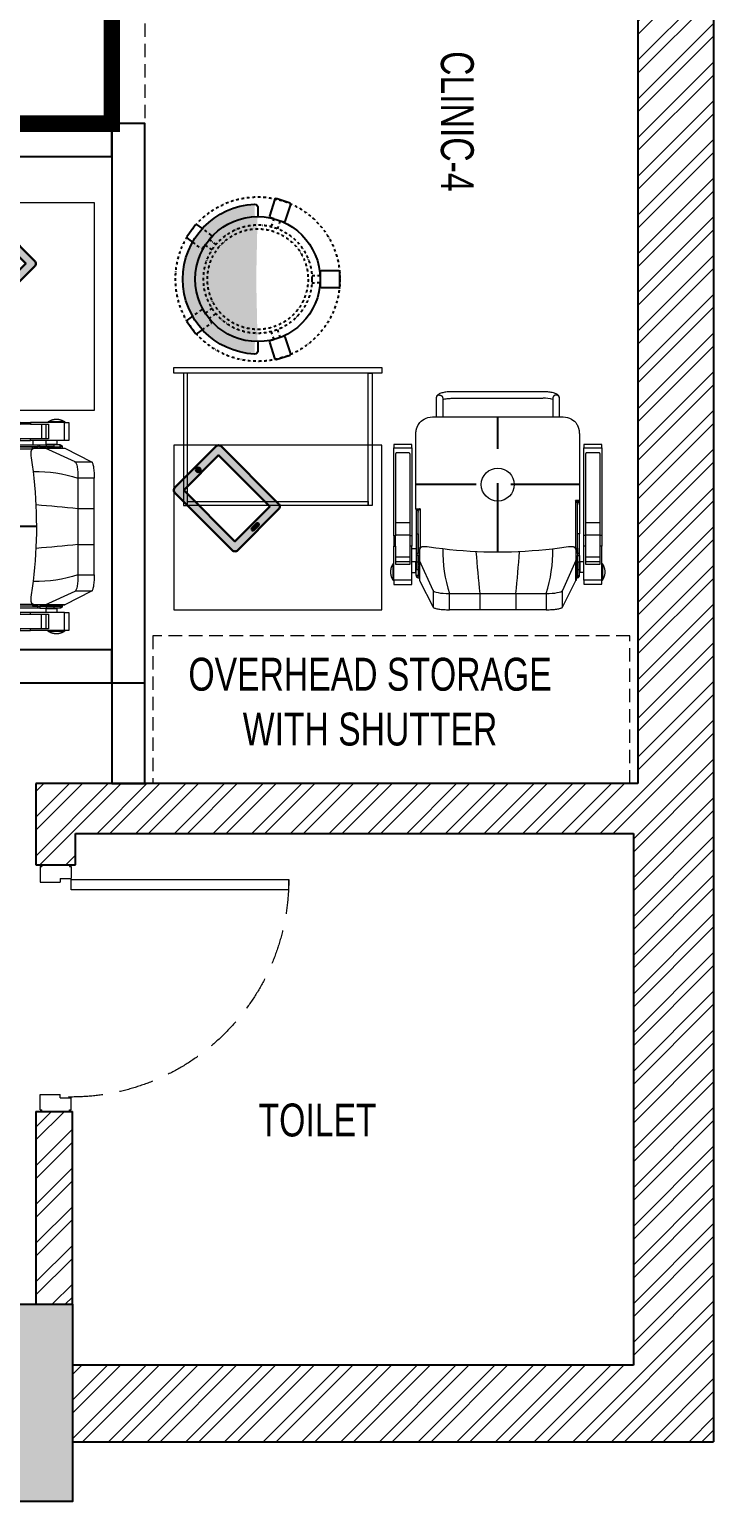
# Model space of a CAD drawing. Header units: feet. Extents: x 9216052 to 9238619, y -7067889 to -7056358.
# Drawn here: x 9236538 to 9238619, y -7063477 to -7059001 of the extents above; entities that cross this region are included whole.
import ezdxf

# ---------------------------------------------------------------- set-up
doc = ezdxf.new("R2010")
doc.units = ezdxf.units.FT
doc.header["$LTSCALE"] = 33
doc.header["$MEASUREMENT"] = 0
for name, pattern in [('a_p6_plan_L18$0$HIDDEN', [0.375, 0.25, -0.125]), ('ACAD_ISO03W100', [30, 12, -18]), ('DASHDOT2', [0.5, 0.25, -0.125, 0, -0.125]), ('HIDDEN', [9.525, 6.35, -3.175]), ('HIDDEN2', [4.7625, 3.175, -1.5875])]:
    doc.linetypes.add(name, pattern=pattern)
doc.layers.add('A-WALL', color=1, linetype='Continuous')
doc.layers.add('column', color=10, linetype='Continuous')
for name, color, linetype, lineweight in [('Door', 2, 'Continuous', 13), ('HATCH', 9, 'Continuous', 9), ('LENS-CURTAIN', 5, 'a_p6_plan_L18$0$HIDDEN', 9), ('LENS-DOOR', 34, 'Continuous', 20), ('LENS-FURNITURE', 13, 'Continuous', 9), ('LENS-PARTITION', 21, 'Continuous', 25), ('LENS_DIMENSION', 193, 'Continuous', 0), ('LENS_TEXT', 31, 'Continuous', 5), ('LK-FURNITURE', 13, 'Continuous', 9), ('LK-TILES FINISH', 251, 'Continuous', 5), ('LN-ELEVATION-1', 81, 'Continuous', 25), ('LN-HATCH', 251, 'Continuous', 0)]:
    doc.layers.add(name, color=color, linetype=linetype, lineweight=lineweight)
doc.styles.add('LK TXT', font='GILC____.TTF', dxfattribs={"height": 100})
doc.styles.get("Standard").update_dxf_attribs({"font": 'GILC____.TTF'})
pattern_1 = [(45, (-3143387.624, 5410740.36), (-58.8666395, 58.8666395), []), (45, (-3143348.38, 5410740.36), (-58.8666395, 58.8666395), [])]

# ---------------------------------------------------------------- blocks, each defined once
blk = doc.blocks.new('*U30')
at = {"layer": 'LENS-DOOR'}
for p, q in [((548121.7, 1779235.3), (548121.7, 1778573.8)), ((548121.7, 1779235.3), (548153, 1779235.3)), ((548153, 1778573.8), (548153, 1779235.3)), ((547447.3, 1778568.6), (547452.5, 1778568.6)), ((547447.3, 1778484.1), (547447.3, 1778568.6)), ((547452.5, 1778573.8), (547488.9, 1778573.8)), ((547452.5, 1778568.6), (547452.5, 1778573.8)), ((547488.9, 1778539.9), (547488.9, 1778573.8)), ((548121.7, 1778573.8), (548153, 1778573.8)), ((548192.1, 1778573.8), (548155.6, 1778573.8)), ((548155.6, 1778539.9), (548155.6, 1778573.8)), ((548192.1, 1778568.6), (548192.1, 1778573.8)), ((548197.3, 1778568.6), (548192.1, 1778568.6)), ((548197.3, 1778484.1), (548197.3, 1778568.6)), ((547488.9, 1778539.9), (547499.3, 1778539.9)), ((547499.3, 1778478.9), (547499.3, 1778539.9)), ((548145.2, 1778478.9), (548145.2, 1778539.9)), ((548155.6, 1778539.9), (548145.2, 1778539.9)), ((547447.3, 1778484.1), (547452.5, 1778484.1)), ((547452.5, 1778478.9), (547452.5, 1778484.1)), ((547452.5, 1778478.9), (547499.3, 1778478.9)), ((548192.1, 1778478.9), (548145.2, 1778478.9)), ((548192.1, 1778478.9), (548192.1, 1778484.1)), ((548197.3, 1778484.1), (548192.1, 1778484.1))]:
    blk.add_line(p, q, dxfattribs=at)
at = {"layer": 'LENS-DOOR', "color": 7, "linetype": 'HIDDEN2'}
blk.add_ellipse((548153, 1778573.8), major_axis=(-661.5, 0), ratio=1, start_param=-1.570791, end_param=0.051209, dxfattribs=at)
blk = doc.blocks.new('A$Cca4fbe6c')
at = {"layer": 'column'}
h = blk.add_hatch(color=8, dxfattribs=at)
h.dxf.hatch_style = 1
h.paths.add_polyline_path([(-340, 6937), (-340, 6707), (-340, 6582), (-230, 6582), (0, 6582), (0, 6932.5)])
h.paths.add_polyline_path([(-2410, 6937), (-2410, 6699), (-2410, 6359), (-1918, 6359), (-1918, 6707), (-1918, 6937)])
h.paths.add_polyline_path([(-5824, 6699), (-5824, 6937), (-6317, 6937), (-6317, 6698), (-6317, 6371), (-5824, 6371)])
h.paths.add_polyline_path([(-9677, 6698), (-9677, 6937), (-10174, 6937), (-10174, 6693), (-10174, 6366), (-9677, 6366)])
h.paths.add_polyline_path([(-13455, 6693), (-13455, 6937), (-13952, 6937), (-13952, 6688), (-13952, 6356), (-13455, 6356)])
h.paths.add_polyline_path([(-1950, -182), (-1950, 0), (-1950, 233), (-1950, 418), (-2550, 418), (-2550, -182)])
h.paths.add_polyline_path([(-17338, 221), (-17542, 221), (-17542, -92), (-17522, -92), (-17342, -92), (-17108, -92), (-17108, 221)])
at = {"layer": 'LN-HATCH'}
h = blk.add_hatch(dxfattribs=at)
h.set_pattern_fill('ANSI32', color=256, scale=222)
h.set_pattern_definition(pattern_1)
h.paths.add_polyline_path([(-340, 6707), (-340, 6937), (-1918, 6937), (-1918, 6707)])
h.paths.add_polyline_path([(-5824, 6937), (-5824, 6699), (-2410, 6699), (-2410, 6937)])
h.paths.add_polyline_path([(-6317, 6698), (-6317, 6937), (-9677, 6937), (-9677, 6698)])
h.paths.add_polyline_path([(-10174, 6693), (-10174, 6937), (-13455, 6937), (-13455, 6693)])
h.paths.add_polyline_path([(-19298, 6937), (-19298, 4816), (-19068, 4816), (-19068, 6688), (-17558, 6688), (-17558, 4816), (-17558, 4597), (-17258, 4597), (-17258, 6688), (-13952, 6688), (-13952, 6937)])
h.paths.add_polyline_path([(-1950, 0), (0, 0), (0, 6582), (-230, 6582), (-230, 2001), (-2061, 2001), (-2061, 1754), (-1941, 1754), (-1941, 1849), (-244, 1849), (-244, 233), (-1950, 233)])
h = blk.add_hatch(dxfattribs=at)
h.set_pattern_fill('ANSI32', color=256, scale=222)
h.set_pattern_definition(pattern_1)
h.paths.add_polyline_path([(-1950, 418), (-1950, 1004), (-2061, 1004), (-2061, 418)])
at = {"layer": 'A-WALL'}
for p, q in [((-230, 6582), (-230, 2001)), ((0, 6582), (0, 0)), ((-230, 2001), (-2061, 2001)), ((-2061, 2001), (-2061, 1754)), ((-1941, 1754), (-1941, 1849)), ((-1941, 1849), (-244, 1849)), ((-244, 1849), (-244, 233)), ((-2061, 1754), (-1941, 1754)), ((-2061, 1004), (-1950, 1004)), ((-2061, 1004), (-2061, 418)), ((-1950, 418), (-1950, 1004)), ((-244, 233), (-1950, 233)), ((-1950, 0), (0, 0))]:
    blk.add_line(p, q, dxfattribs=at)
at = {"layer": 'column'}
blk.add_lwpolyline([(-2550, 418), (-1950, 418), (-1950, 233), (-1950, 0), (-1950, -182), (-2550, -182)], close=True, dxfattribs=at)
at = {"layer": 'Door', "xscale": -1, "rotation": 270}
blk.add_blockref('*U30', (-1780527.4, -546443.3), dxfattribs=at)
blk = doc.blocks.new('TRIAL SET CABINET 633x500')
at = {"layer": 'LENS-FURNITURE'}
h = blk.add_hatch(color=9, dxfattribs=at)
h.dxf.hatch_style = 1
edge = h.paths.add_edge_path()
edge.add_line((-8.5, -982), (115.9, -857.5))
edge.add_arc((107.4, -849), 12, 315, 405)
edge.add_line((115.9, -840.5), (-58, -666.6))
edge.add_arc((-66.5, -675.1), 12, 45, 135)
edge.add_line((-75, -666.6), (-199.5, -791))
edge.add_arc((-191, -799.5), 12, 135, 225)
edge.add_line((-199.5, -808), (-25.5, -982))
edge.add_arc((-17, -973.5), 12, 225, 315)
h.paths.add_polyline_path([(-17, -955.1), (89, -849), (-66.5, -693.5), (-172.6, -799.5)], flags=16)
edge = h.paths.add_edge_path(flags=16)
edge.add_line((-138.3, -741.9), (-124.2, -727.8))
edge.add_arc((-121.3, -730.6), 4, 45, 135, ccw=False)
edge.add_arc((-121.3, -730.6), 4, -45, 45, ccw=False)
edge.add_line((-118.5, -733.4), (-132.6, -747.6))
edge.add_arc((-135.5, -744.7), 4, 225, 315, ccw=False)
edge.add_arc((-135.5, -744.7), 4, 135, 225, ccw=False)
edge = h.paths.add_edge_path(flags=16)
edge.add_arc((44.8, -910.9), 7, 0, 360)
at = {"layer": 'LENS-FURNITURE', "lineweight": 0}
h = blk.add_hatch(dxfattribs=at)
h.set_pattern_fill('ANSI31', color=252, scale=10, angle=405)
h.set_pattern_definition([(90, (-3772352.8758, -3684050.3276), (-1.25, 2e-16), [])])
edge = h.paths.add_edge_path()
edge.add_line((-138.3, -741.9), (-124.2, -727.8))
edge.add_arc((-121.3, -730.6), 4, 45, 135, ccw=False)
edge.add_arc((-121.3, -730.6), 4, -45, 45, ccw=False)
edge.add_line((-118.5, -733.4), (-132.6, -747.6))
edge.add_arc((-135.5, -744.7), 4, 225, 315, ccw=False)
edge.add_arc((-135.5, -744.7), 4, 135, 225, ccw=False)
edge = h.paths.add_edge_path()
edge.add_arc((44.8, -910.9), 7, 0, 360)
at = {"layer": 'LENS-FURNITURE'}
blk.add_lwpolyline([(119.4, -352.5), (119.4, -985.5), (-380.6, -985.5), (-380.6, -352.5)], close=True, dxfattribs=at)
at = {"layer": 'LENS-FURNITURE', "color": 146}
for points in [[(338.5, -352.5), (338.5, -985.5), (356.5, -985.5), (356.5, -352.5)], [(-63.5, -382.5), (-63.5, -394.5), (338.5, -394.5), (338.5, -382.5)], [(-63.5, -394.5), (-63.5, -943.5), (-51.5, -943.5), (-51.5, -394.5)], [(-63.5, -955.5), (-63.5, -943.5), (338.5, -943.5), (338.5, -955.5)]]:
    blk.add_lwpolyline(points, close=True, dxfattribs=at)
at = {"layer": 'LENS-FURNITURE', "color": 18, "lineweight": 30}
for points in [[(-8.5, -982), (115.9, -857.5, 0.414214), (115.9, -840.5), (-58, -666.6, 0.414214), (-75, -666.6), (-199.5, -791, 0.414214), (-199.5, -808), (-25.5, -982, 0.414214)], [(-138.3, -741.9), (-124.2, -727.8, -0.414214), (-118.5, -727.8), (-118.5, -727.8, -0.414214), (-118.5, -733.4), (-132.6, -747.6, -0.414214), (-138.3, -747.6), (-138.3, -747.6, -0.414214)]]:
    blk.add_lwpolyline(points, format="xyb", close=True, dxfattribs=at)
blk.add_lwpolyline([(-17, -955.1), (89, -849), (-66.5, -693.5), (-172.6, -799.5)], close=True, dxfattribs=at)
blk.add_circle((44.8, -910.9), 7, dxfattribs=at)
blk = doc.blocks.new('CHAIR UNIT')
blk.add_circle((0, 0), 50.1)
at = {"layer": 'Defpoints', "linetype": 'HIDDEN'}
for p, q in [((0, 205.7), (0, -205.7)), ((-249, 0), (249, 0))]:
    blk.add_line(p, q, dxfattribs=at)
at = {"layer": 'LENS-FURNITURE'}
for points in [[(-197, 372.7), (-237.8, 291.7), (-237.8, 231.2, 0.110434), (-238, 230.4), (-238, 199.5), (-238, 199.4)], [(238, 199.4), (238, 199.5), (238, 230.4, 0.107055), (237.8, 231.2), (237.8, 291.7), (197, 372.7)], [(236, 193.5, -0.026868), (242.5, 193.2), (242.5, 193.5), (242.5, 193.7), (242.4, 194.2), (242.4, 194.5), (242.3, 194.8), (242.3, 195), (242.2, 195.2), (242.2, 195.5), (242.1, 195.7), (242, 196), (242, 196.2), (241.9, 196.5), (241.7, 196.9), (241.5, 197.4), (241.3, 197.9), (241.2, 198.1), (240.9, 198.5), (240.8, 198.8), (240.6, 199), (240.3, 199.4), (240.2, 199.6), (240, 199.8), (239.9, 200), (239.7, 200.2), (239.5, 200.4), (239.4, 200.6), (239.2, 200.7), (239, 200.9), (238.8, 201.1), (238.4, 201.4), (238, 201.7)], [(249, 73.3, 0.004277), (236, 73.4), (236, 193.3)], [(-249, 48.3, -0.00446), (-236, 48.4), (-236, 48.4), (-236.4, 48.5), (-238.1, 49), (-240.7, 49.9), (-242.8, 50.7), (-244.4, 51.5), (-245.5, 52.3), (-245.3, 52.5), (-245.1, 52.6), (-244.8, 52.9), (-244.5, 53.3), (-244.4, 53.5), (-244.2, 53.7), (-244.1, 53.8), (-244, 54), (-243.9, 54.2), (-243.6, 54.6), (-243.5, 54.8), (-243.4, 55), (-243.3, 55.2), (-243.2, 55.4), (-243.1, 55.7), (-243.1, 55.9), (-243, 56.1), (-242.9, 56.3), (-242.8, 56.7), (-242.7, 57), (-242.7, 57.2), (-242.6, 57.4), (-242.6, 57.6), (-242.6, 57.9), (-242.5, 58.1), (-242.5, 58.5), (-242.5, 58.8), (-242.5, 59)]]:
    blk.add_lwpolyline(points, format="xyb", dxfattribs=at)
for points in [[(-147.2, 331.1), (-147.2, 380.6), (-151.5, 380.5), (-155.9, 380.4), (-160.1, 380.3), (-164.3, 380.1), (-168.3, 379.8), (-172.2, 379.4), (-175.9, 379), (-179.3, 378.5), (-182.5, 378), (-185.5, 377.5), (-188.1, 376.9), (-190.5, 376.2), (-192.5, 375.6), (-194.2, 374.9), (-195.5, 374.1), (-196.4, 373.4), (-197, 372.7), (-197, 322.4)], [(-147.2, 380.6), (147.2, 380.6)], [(-54.8, 331.1), (-54.8, 380.6)], [(54.8, 331.1), (54.8, 380.6)], [(197, 322.4), (197, 372.7), (196.5, 373.4), (195.5, 374.1), (194.2, 374.9), (192.5, 375.6), (190.5, 376.2), (188.2, 376.9), (185.5, 377.5), (182.6, 378), (179.4, 378.5), (175.9, 379), (172.2, 379.4), (168.4, 379.8), (164.3, 380.1), (160.2, 380.3), (155.9, 380.4), (151.6, 380.5), (147.2, 380.6), (147.2, 331.1)], [(-237.8, 231.2), (-197, 322.4)], [(147.2, 331.1), (-147.2, 331.1)], [(197, 322.4), (237.8, 231.2)], [(197, 321.2), (197, 321.7), (197, 321.9)], [(-316.5, 290.7), (-318.5, 290.7), (-318.8, 290.3), (-319.1, 289.9), (-319.3, 289.4), (-319.9, 288.6), (-320.1, 288.1), (-320.4, 287.7), (-320.9, 286.8), (-321.2, 286.4), (-321.4, 285.9), (-321.6, 285.5), (-321.8, 285), (-322.3, 284.1), (-322.5, 283.6), (-322.7, 283.2), (-322.9, 282.7), (-323.1, 282.2), (-323.3, 281.8), (-323.5, 281.3), (-323.8, 280.4), (-324, 279.9), (-324.1, 279.4), (-324.5, 278.4), (-324.6, 277.9), (-324.7, 277.5), (-324.9, 277), (-325, 276.5), (-325.2, 275.5), (-325.5, 274.5), (-325.6, 274), (-325.7, 273.5), (-325.9, 272), (-326.1, 270.5), (-326.1, 270), (-326.2, 269.5), (-326.2, 269), (-326.3, 268.5), (-326.3, 268), (-326.3, 267.5), (-326.3, 267), (-326.3, 266.5), (-326.4, 266), (-326.4, 265.4), (-326.3, 264.9), (-326.3, 264.4), (-326.3, 263.9), (-326.3, 262.9), (-326.2, 262.4), (-326.2, 261.9), (-326.1, 261.4), (-326.1, 260.9), (-325.9, 259.4), (-325.8, 258.9), (-325.7, 258.4), (-325.7, 257.9), (-325.6, 257.4), (-325.5, 256.9), (-325.4, 256.4), (-325.2, 255.9), (-325, 254.9), (-324.9, 254.4), (-324.7, 253.9), (-324.6, 253.4), (-324.5, 253), (-324, 251.5), (-323.8, 251), (-323.6, 250.5), (-323.5, 250.1), (-323.3, 249.6), (-323.1, 249.1), (-322.9, 248.7), (-322.7, 248.2), (-322.5, 247.7), (-322.3, 247.3), (-321.8, 246.4), (-321.6, 245.9), (-321.4, 245.5), (-321.2, 245), (-320.7, 244.1), (-320.4, 243.7), (-320.1, 243.2), (-319.9, 242.8), (-319.3, 242), (-319.1, 241.5), (-318.8, 241.1), (-318.5, 240.7), (-316.5, 240.7)], [(-318.5, 240.7), (-318.5, 290.7)], [(-261.5, 290.2), (-261.5, 303.2), (-316.5, 303.2), (-316.5, 290.2), (-261.5, 290.2), (-261.5, 187)], [(-316.5, 290.2), (-316.5, 187)], [(-238, 277.2), (-242, 277.2), (-242, 283.1), (-242.2, 283.1), (-242.6, 283.1), (-242.8, 283), (-243, 283), (-243.1, 283), (-243.3, 283), (-243.5, 282.9), (-243.7, 282.9), (-244.1, 282.8), (-244.2, 282.7), (-244.4, 282.6), (-244.8, 282.5), (-244.9, 282.4), (-245.1, 282.3), (-245.3, 282.2), (-245.6, 282), (-245.8, 281.9), (-245.9, 281.8), (-246.1, 281.7), (-246.2, 281.5), (-246.4, 281.4), (-246.5, 281.3), (-246.6, 281.2), (-246.8, 281), (-246.9, 280.9), (-247, 280.7), (-247.1, 280.6), (-247.4, 280.3), (-247.5, 280.1), (-247.6, 280), (-247.7, 279.8), (-247.8, 279.6), (-247.9, 279.3), (-248.1, 278.9), (-248.2, 278.6), (-248.3, 278.4), (-248.3, 278.2), (-248.4, 278), (-248.4, 277.8), (-248.4, 277.6), (-248.4, 277.4), (-248.5, 277.3), (-248.5, 277.1), (-248.5, 276.9), (-248.5, 276.7)], [(-242.5, 257.7), (-242.5, 276.7), (-248.5, 276.7), (-248.5, 257.7)], [(-242.5, 249.3), (-242.5, 249.4), (-242.4, 249.6), (-242.2, 249.6), (-242, 249.6), (-242, 277.2), (-242.1, 277.2), (-242.1, 277.2), (-242.2, 277.1), (-242.2, 277.1), (-242.3, 277.1), (-242.3, 277), (-242.4, 277), (-242.4, 277), (-242.5, 276.9), (-242.5, 276.8), (-242.5, 276.8), (-242.5, 276.7), (-242.5, 276.7)], [(-238, 283.1), (-242, 283.1)], [(-238, 230.2), (-238, 230.4), (-238, 290.9), (-238, 291), (-238, 291.1), (-237.9, 291.2), (-237.9, 291.3), (-237.9, 291.4), (-237.9, 291.5), (-237.8, 291.6), (-237.8, 291.7)], [(238, 230.2), (238, 230.4), (238, 290.9), (238, 291), (238, 291.1), (238, 291.2), (238, 291.3), (237.9, 291.4), (237.9, 291.5), (237.9, 291.6), (237.8, 291.7)], [(248.5, 276.7), (248.5, 277.3), (248.4, 277.4), (248.4, 277.6), (248.4, 277.8), (248.4, 278), (248.3, 278.2), (248.1, 278.7), (248.1, 278.9), (247.9, 279.3), (247.9, 279.4), (247.8, 279.6), (247.7, 279.8), (247.6, 280), (247.5, 280.1), (247.4, 280.3), (247.1, 280.6), (247, 280.7), (246.9, 280.9), (246.8, 281), (246.6, 281.2), (246.5, 281.3), (246.1, 281.7), (245.9, 281.8), (245.8, 281.9), (245.6, 282), (245.3, 282.2), (245.1, 282.3), (244.9, 282.4), (244.8, 282.5), (244.4, 282.6), (244.2, 282.7), (244.1, 282.8), (243.9, 282.8), (243.7, 282.9), (243.5, 282.9), (243.3, 283), (243.1, 283), (242.9, 283), (242.8, 283), (242.6, 283.1), (242.2, 283.1), (242, 283.1), (242, 277.2), (238, 277.2)], [(242, 283.1), (238, 283.1)], [(242.5, 249.3), (242.4, 249.5), (242.4, 249.5), (242.4, 249.5), (242.4, 249.5), (242.2, 249.6), (242, 249.6), (242, 277.2), (242.1, 277.2), (242.1, 277.2), (242.2, 277.1), (242.2, 277.1), (242.3, 277.1), (242.3, 277), (242.4, 277), (242.4, 277), (242.5, 276.9), (242.5, 276.8), (242.5, 276.8), (242.5, 276.7), (242.5, 276.7)], [(242.5, 257.7), (242.5, 276.7), (248.5, 276.7), (248.5, 257.7)], [(316.5, 290.4), (316.5, 303.4), (261.5, 303.4), (261.5, 290.4), (316.5, 290.4), (316.5, 187.2)], [(261.5, 290.4), (261.5, 187.2)], [(316.5, 240.9), (318.5, 240.9), (318.8, 241.3), (319.1, 241.7), (319.6, 242.6), (320.1, 243.4), (320.7, 244.3), (320.9, 244.8), (321.2, 245.2), (321.4, 245.6), (321.6, 246.1), (321.8, 246.5), (322.1, 247), (322.3, 247.5), (322.5, 247.9), (322.7, 248.4), (322.9, 248.9), (323.1, 249.3), (323.3, 249.8), (323.5, 250.3), (323.8, 251.2), (324, 251.7), (324.1, 252.2), (324.5, 253.1), (324.6, 253.6), (324.9, 254.6), (325, 255.1), (325.2, 256.1), (325.4, 256.6), (325.5, 257.1), (325.6, 257.6), (325.7, 258.1), (325.7, 258.6), (325.8, 259.1), (326, 260.1), (326.1, 261.1), (326.1, 261.6), (326.2, 262.1), (326.3, 263.1), (326.3, 263.6), (326.3, 264.1), (326.3, 264.6), (326.3, 265.1), (326.4, 265.6), (326.4, 266.1), (326.3, 266.6), (326.3, 267.1), (326.3, 267.7), (326.3, 268.2), (326.3, 268.7), (326.2, 269.7), (326.1, 270.2), (326.1, 270.7), (326, 271.7), (325.8, 272.7), (325.7, 273.2), (325.7, 273.7), (325.5, 274.7), (325.4, 275.2), (325.2, 275.7), (325, 276.7), (324.9, 277.2), (324.7, 277.6), (324.6, 278.1), (324.5, 278.6), (324.1, 279.6), (324, 280.1), (323.8, 280.6), (323.5, 281.5), (323.3, 282), (322.9, 282.9), (322.7, 283.4), (322.3, 284.3), (321.8, 285.2), (321.6, 285.7), (321.4, 286.1), (321.2, 286.6), (320.9, 287), (320.7, 287.5), (320.1, 288.3), (319.9, 288.8), (319.6, 289.2), (319.3, 289.6), (319.1, 290), (318.8, 290.5), (318.5, 290.9), (316.5, 290.9)], [(318.5, 290.9), (318.5, 240.9)], [(-266.5, 187), (-266.5, 241.7), (-311.5, 241.7), (-311.5, 187)], [(-266.5, 233.8), (-311.5, 233.8)], [(-248.5, 265.7), (-249.5, 266.7), (-261.5, 266.7)], [(-261.5, 234.7), (-249.5, 234.7), (-248.5, 235.7)], [(-249.5, 234.7), (-249.5, 266.7)], [(-248.5, 215.4), (-248.5, 209.6), (-242.5, 209.6), (-242.5, 215.4), (-248.5, 215.4), (-248.5, 235.9)], [(-238, 201.8), (-238.2, 201.6), (-238.4, 201.5), (-238.6, 201.3), (-238.8, 201.1), (-238.9, 200.9), (-239.1, 200.8), (-239.3, 200.6), (-239.5, 200.4), (-239.7, 200.2), (-239.8, 200), (-240, 199.8), (-240.2, 199.6), (-240.3, 199.4), (-240.5, 199.2), (-240.6, 199), (-240.9, 198.6), (-241.1, 198.1), (-241.2, 197.9), (-241.4, 197.7), (-241.5, 197.4), (-241.6, 197.2), (-241.7, 197), (-241.8, 196.7), (-241.9, 196.5), (-241.9, 196.2), (-242, 196), (-242.1, 195.8), (-242.2, 195.5), (-242.2, 195.3), (-242.3, 195), (-242.3, 194.8), (-242.4, 194.5), (-242.4, 194), (-242.5, 193.7), (-242.5, 193.2), (-242.5, 232.1), (-242.2, 236.1), (-241.2, 240.1), (-239.5, 243.8), (-238, 246)], [(-242.5, 235.9), (-242.5, 215.4)], [(-242, 249.6), (-240.7, 249.6), (-239.3, 249.6), (-238, 249.5)], [(238, 246.1), (238.5, 245.4), (240.2, 242.4), (241.5, 239.1), (242.2, 235.6), (242.5, 232.1), (242.5, 193.2), (242.5, 84), (242.2, 81.9), (241.2, 79.8), (239.7, 77.4), (237.7, 75), (236, 73.4), (236, 73.4), (236.4, 73.5), (238.1, 74), (240.7, 74.9), (242.8, 75.7), (244.4, 76.5), (245.5, 77.3), (245.3, 77.5), (245.1, 77.6), (244.8, 77.9), (244.5, 78.3), (244.4, 78.5), (244.2, 78.7), (244.1, 78.8), (243.9, 79.2), (243.8, 79.4), (243.6, 79.6), (243.5, 79.8), (243.4, 80), (243.3, 80.2), (243.2, 80.4), (243.1, 80.7), (243.1, 80.9), (243, 81.1), (242.9, 81.3), (242.8, 81.7), (242.7, 82), (242.7, 82.2), (242.6, 82.4), (242.6, 82.6), (242.6, 82.9), (242.5, 83.1), (242.5, 83.5), (242.5, 83.8), (242.5, 84)], [(238, 249.5), (239.3, 249.6), (242, 249.6)], [(242.5, 214.3), (242.5, 209.8), (248.5, 209.8), (248.5, 214.3), (242.5, 214.3), (242.5, 235.9)], [(261.5, 266.9), (249.5, 266.9), (248.5, 265.9)], [(248.5, 235.9), (249.5, 234.9), (261.5, 234.9)], [(248.5, 214.3), (248.5, 235.9)], [(249.5, 266.9), (249.5, 234.9)], [(311.5, 187.2), (311.5, 241.8), (266.5, 241.8), (266.5, 187.2)], [(311.5, 234), (266.5, 234)], [(-316.5, 155.2), (-316.5, 187), (-311.5, 187), (-311.5, 155.2)], [(-266.5, 219.8), (-311.5, 219.8)], [(-266.5, 155.2), (-266.5, 187), (-261.5, 187), (-261.5, 155.2)], [(-248.5, 209.6), (-248.5, 149.4)], [(-242.5, 222.6), (-242.4, 223), (-242.4, 223.1), (-242.4, 223.1), (-242.4, 223.1), (-242.2, 223.4), (-242, 223.6)], [(-242.5, 209.6), (-242.5, 149.4)], [(-236, 193.5), (-236.5, 193.5), (-237.1, 193.5), (-238.2, 193.5), (-238.7, 193.5), (-239.2, 193.5), (-239.8, 193.4), (-240.3, 193.4), (-241.4, 193.3), (-242, 193.3), (-242.5, 193.2), (-242.5, 59), (-242.2, 57), (-241.2, 54.8), (-239.8, 52.5), (-237.7, 50), (-236, 48.4), (-236, 193.4)], [(-238, 199.5), (-238, 199.4), (-238, 199.1), (-238, 198.6), (-237.9, 198.4), (-237.9, 197.9), (-237.8, 197.7), (-237.7, 197.2), (-237.7, 197), (-237.6, 196.7), (-237.6, 196.5), (-237.5, 196.3), (-237.4, 196), (-237.3, 195.8), (-237.2, 195.6), (-237.1, 195.4), (-237, 195.1), (-236.9, 194.9), (-236.8, 194.7), (-236.5, 194.1), (-236.3, 193.9), (-236.2, 193.7), (-236.1, 193.5), (-235.8, 193.1), (-235.5, 192.7), (-235.3, 192.6), (-235.1, 192.4), (-235, 192.2), (-234.8, 192), (-234.6, 191.9), (-234.2, 191.6), (-233.9, 191.3), (-233.5, 191), (-233.3, 190.9), (-233, 190.7), (-232.6, 190.5), (-232.4, 190.4), (-232, 190.2), (-231.7, 190.1), (-231.5, 190), (-231.1, 189.8), (-230.8, 189.8), (-230.6, 189.7), (-230.4, 189.7), (-230.1, 189.6), (-229.9, 189.5), (-229.7, 189.5), (-229.4, 189.5), (-228.9, 189.4), (-228.7, 189.4), (-228.5, 189.4), (-228.2, 189.4), (-228, 189.4), (-214.9, 189.4)], [(-214.9, 189.4), (-208.1, 190.4), (-187.4, 193.3), (-166.6, 195.9), (-145.8, 198.2), (-125, 200.2), (-104.2, 201.9), (-83.3, 203.3), (-62.4, 204.4), (-41.5, 205.2), (-20.6, 205.7), (0.3, 205.8), (21.2, 205.6), (42.1, 205.2), (63, 204.4), (83.9, 203.3), (104.8, 201.9), (125.6, 200.2), (146.5, 198.2), (167.2, 195.8), (188, 193.2), (208.7, 190.3), (214.9, 189.4)], [(214.9, 189.4), (228, 189.4), (228.3, 189.4), (228.5, 189.4), (228.7, 189.4), (229, 189.4), (229.5, 189.5), (229.7, 189.5), (229.9, 189.5), (230.6, 189.7), (230.9, 189.8), (231.1, 189.8), (231.3, 189.9), (231.6, 190), (231.8, 190.1), (232, 190.2), (232.2, 190.3), (232.4, 190.4), (232.7, 190.5), (233.1, 190.7), (233.3, 190.9), (233.5, 191), (233.9, 191.3), (234.3, 191.6), (234.6, 191.9), (234.8, 192), (235, 192.2), (235.2, 192.4), (235.3, 192.6), (235.5, 192.7), (235.8, 193.1), (236.1, 193.5), (236.4, 193.9), (236.5, 194.1), (236.6, 194.3), (236.9, 194.7), (237, 194.9), (237.1, 195.1), (237.2, 195.4), (237.3, 195.6), (237.4, 195.8), (237.5, 196), (237.5, 196.3), (237.6, 196.5), (237.7, 196.7), (237.8, 197.4), (237.9, 197.7), (237.9, 197.9), (238, 198.4), (238, 198.6), (238, 198.9), (238, 199.1), (238, 199.4), (238, 199.5)], [(242, 223.7), (242.2, 223.4), (242.4, 223.2), (242.5, 223), (242.5, 222.7)], [(242.5, 149.5), (242.5, 209.8)], [(248.5, 149.5), (248.5, 209.8)], [(261.5, 194), (248.5, 194)], [(261.5, 155.4), (261.5, 187.2), (266.5, 187.2), (266.5, 155.4)], [(311.5, 220), (266.5, 220)], [(-316.5, -111.8), (-316.5, 155.2), (-311.5, 155.2), (-311.5, -91.8), (-311.5, -92), (-311.5, -92.1), (-311.5, -92.3), (-311.5, -92.5), (-311.4, -92.7), (-311.4, -93), (-311.3, -93.2), (-311.3, -93.3), (-311.2, -93.6), (-311.1, -93.8), (-311, -93.9), (-310.9, -94.1), (-310.9, -94.3), (-310.6, -94.7), (-310.5, -94.8), (-310.4, -95), (-310.3, -95.1), (-310.1, -95.2), (-309.9, -95.5), (-309.8, -95.6), (-309.7, -95.7), (-309.2, -96), (-309.1, -96.1), (-309, -96.2), (-308.8, -96.2), (-308.5, -96.4), (-308.2, -96.5), (-308, -96.6), (-307.7, -96.7), (-307.5, -96.7), (-307.3, -96.7), (-307.2, -96.8), (-307, -96.8), (-306.8, -96.8), (-306.7, -96.8), (-306.5, -96.8), (-271.5, -96.8), (-271.3, -96.8), (-271.2, -96.8), (-271, -96.8), (-270.8, -96.8), (-270.5, -96.7), (-270.3, -96.7), (-270, -96.6), (-269.8, -96.5), (-269.7, -96.5), (-269.5, -96.4), (-269.2, -96.2), (-269.1, -96.2), (-268.9, -96.1), (-268.8, -96), (-268.6, -95.9), (-268.3, -95.7), (-268.2, -95.6), (-268.1, -95.5), (-267.8, -95.2), (-267.7, -95.1), (-267.6, -95), (-267.5, -94.8), (-267.4, -94.7), (-267.3, -94.5), (-267.2, -94.4), (-267.1, -94.1), (-267, -93.9), (-266.9, -93.6), (-266.8, -93.5), (-266.7, -93.3), (-266.7, -93.2), (-266.6, -93), (-266.6, -92.7), (-266.5, -92.5), (-266.5, -92.3), (-266.5, -92), (-266.5, -91.8), (-266.5, 155.2), (-261.5, 155.2), (-261.5, -111.8)], [(-266.5, 152.7), (-311.5, 152.7)], [(-248.5, 50.7), (-248.5, 52.8), (-248.5, 149.4), (-242.5, 149.4), (-242.5, 61.3)], [(248.5, 75.6), (248.5, 149.5), (242.5, 149.5), (242.5, 83.8)], [(316.5, 155.4), (316.5, -111.6), (261.5, -111.6), (261.5, -121.6), (316.5, -121.6), (316.5, -111.6)], [(261.5, -111.6), (261.5, 155.4), (266.5, 155.4), (266.5, -91.6), (266.5, -91.8), (266.5, -91.9), (266.5, -92.1), (266.5, -92.3), (266.6, -92.5), (266.6, -92.6), (266.6, -92.8), (266.7, -93.1), (266.8, -93.3), (266.8, -93.4), (266.9, -93.6), (267, -93.8), (267.1, -93.9), (267.1, -94.1), (267.2, -94.2), (267.3, -94.4), (267.4, -94.5), (267.5, -94.6), (267.6, -94.8), (267.7, -94.9), (267.8, -95), (268.1, -95.3), (268.2, -95.4), (268.3, -95.5), (268.6, -95.7), (268.8, -95.8), (268.9, -95.9), (269, -96), (269.4, -96.1), (269.8, -96.3), (270, -96.4), (270.3, -96.5), (270.5, -96.5), (270.6, -96.5), (270.8, -96.6), (271, -96.6), (271.2, -96.6), (271.5, -96.6), (306.5, -96.6), (306.7, -96.6), (306.8, -96.6), (307, -96.6), (307.2, -96.6), (307.3, -96.5), (307.5, -96.5), (307.7, -96.5), (308, -96.4), (308.2, -96.3), (308.3, -96.3), (308.6, -96.1), (308.8, -96), (308.9, -96), (309.1, -95.9), (309.2, -95.8), (309.4, -95.7), (309.7, -95.5), (309.8, -95.4), (309.9, -95.3), (310.1, -95), (310.3, -94.9), (310.4, -94.8), (310.6, -94.5), (310.7, -94.4), (310.8, -94.2), (310.9, -94.1), (310.9, -93.9), (311, -93.8), (311.1, -93.4), (311.2, -93.3), (311.3, -93.1), (311.4, -92.8), (311.4, -92.6), (311.4, -92.5), (311.5, -92.3), (311.5, -92.1), (311.5, -91.9), (311.5, -91.8), (311.5, -91.6), (311.5, 155.4)], [(311.5, 152.9), (266.5, 152.9)], [(-266.5, 115.3), (-311.5, 115.3)], [(311.5, 115.5), (266.5, 115.5)], [(-249, -155.7), (-249, 48.3), (-249, 48.5), (-249, 48.6), (-249, 48.8), (-249, 49), (-248.9, 49.2), (-248.9, 49.4), (-248.9, 49.6), (-248.8, 49.8), (-248.8, 49.9), (-248.7, 50.1), (-248.6, 50.5), (-248.4, 50.8), (-248.4, 51), (-248.3, 51.1), (-248.2, 51.3), (-248, 51.6), (-247.9, 51.8), (-247.8, 51.9), (-247.6, 52.1), (-247.5, 52.2), (-247.3, 52.5), (-247.1, 52.6), (-247, 52.7), (-246.9, 52.9), (-246.7, 53), (-246.6, 53.1), (-246.3, 52.9), (-245.5, 52.3)], [(-248.5, 52.8), (-246.9, 52.8)], [(-246.6, 53.1), (-246.2, 53.4), (-245.8, 53.7), (-245.5, 54), (-245.1, 54.4), (-245, 54.6), (-244.7, 54.9), (-244.5, 55.1), (-244.4, 55.3), (-244.2, 55.5), (-244.1, 55.7), (-244, 55.9), (-243.9, 56.1), (-243.6, 56.5), (-243.5, 56.8), (-243.4, 57), (-243.3, 57.2), (-243.2, 57.4), (-243.1, 57.9), (-242.9, 58.3), (-242.8, 58.8), (-242.7, 59), (-242.7, 59.2), (-242.6, 59.5), (-242.6, 59.7), (-242.6, 59.9), (-242.5, 60.2), (-242.5, 60.7), (-242.5, 60.9), (-242.5, 61.1)], [(246.5, 78.1), (246.2, 77.9), (245.5, 77.3)], [(248.5, 75.7), (248.7, 75.2), (248.7, 75), (248.8, 74.8), (248.8, 74.7), (248.9, 74.5), (249, 74), (249, 73.8), (249, 73.5), (249, 73.3), (249, -155.7)], [(-249, -155.7), (-249, -156.3), (-249, -156.8), (-249, -157.3), (-249, -157.9), (-248.9, -158.4), (-248.9, -159.5), (-248.8, -160), (-248.7, -161.1), (-248.7, -161.6), (-248.6, -162.1), (-248.5, -162.7), (-248.4, -163.7), (-248.3, -164.2), (-248.1, -165.3), (-248, -165.8), (-247.9, -166.3), (-247.7, -166.9), (-247.6, -167.4), (-247.5, -167.9), (-247.2, -168.9), (-246.9, -170), (-246.8, -170.5), (-246.4, -171.5), (-246.3, -172), (-246.1, -172.5), (-245.9, -173), (-245.7, -173.5), (-245.5, -174), (-245.3, -174.5), (-244.7, -176), (-244.5, -176.5), (-243.8, -177.9), (-243.1, -179.3), (-242.6, -180.3), (-242.3, -180.7), (-242, -181.2), (-241.7, -181.7), (-241.2, -182.6), (-240.9, -183)], [(249, -155.7), (249, -156.3), (249, -156.8), (249, -157.3), (248.9, -157.9), (248.9, -158.4), (248.9, -159.5), (248.8, -160), (248.8, -160.5), (248.7, -161.1), (248.7, -161.6), (248.6, -162.1), (248.5, -162.7), (248.4, -163.7), (248.3, -164.2), (248.2, -164.8), (248.1, -165.3), (248, -165.8), (247.9, -166.3), (247.7, -166.9), (247.6, -167.4), (247.5, -167.9), (247.2, -168.9), (246.9, -170), (246.8, -170.5), (246.4, -171.5), (246.3, -172), (246.1, -172.5), (245.9, -173), (245.7, -173.5), (245.5, -174), (245.3, -174.5), (245.1, -175), (244.7, -176), (244.5, -176.5), (244, -177.4), (243.8, -177.9), (243.6, -178.4), (243.1, -179.3), (242.8, -179.8), (242, -181.2), (241.7, -181.7), (241.2, -182.6), (240.9, -183), (236.9, -188.4), (233, -192.4), (228.7, -196), (224, -199), (218.3, -201.8), (212.4, -203.9), (205.8, -205.3), (199, -205.7), (199, -205.7)], [(-199, -205.7), (-199, -205.7), (-205.8, -205.3), (-212.4, -203.9), (-218.3, -201.8), (-224, -199), (-228.7, -196), (-233, -192.4), (-236.9, -188.4), (-240.9, -183), (-240.9, -183.1), (-240.9, -183.1)], [(199, -205.7), (-199, -205.7)], [(-187.5, -205.7), (-187.5, -262.7), (-187.4, -264.6), (-186.9, -266.5), (-186.2, -268.2), (-185.3, -269.8), (-184.3, -271.2), (-183, -272.5), (-181.5, -273.7), (-179.7, -274.9), (-177.6, -276.1), (-175, -277.2), (-172, -278.2), (-169, -279.1), (-165.8, -279.8), (-162.6, -280.5), (-159.2, -281), (-155.7, -281.4), (-152.2, -281.8), (-148.5, -282.1), (-144.8, -282.3), (-141.1, -282.4), (-137.5, -282.4), (137.5, -282.4), (139.5, -282.4), (143.2, -282.3), (146.9, -282.2), (150.6, -281.9), (154.2, -281.6), (157.6, -281.2), (161, -280.7), (164.3, -280.1), (167.4, -279.5), (170.3, -278.7), (173.2, -277.8), (175.9, -276.8), (178.6, -275.6), (180.7, -274.3), (182.4, -273), (183.8, -271.7), (185, -270.2), (186, -268.6), (186.8, -266.9), (187.3, -265.1), (187.5, -263.3), (187.5, -262.7), (187.5, -205.7)], [(-177.5, -272.4), (-177.3, -272.4), (-176.8, -272.4), (-176.3, -272.4), (-176.1, -272.3), (-175.8, -272.3), (-175.6, -272.3), (-175.4, -272.2), (-175.1, -272.2), (-174.9, -272.1), (-174.4, -272), (-174.2, -271.9), (-174, -271.8), (-173.8, -271.7), (-173.3, -271.6), (-173.1, -271.5), (-172.5, -271.1), (-172.3, -271), (-171.9, -270.8), (-171.5, -270.5), (-171.1, -270.2), (-170.9, -270), (-170.8, -269.9), (-170.4, -269.6), (-170.1, -269.2), (-169.9, -269), (-169.6, -268.7), (-169.5, -268.5), (-169.3, -268.3), (-169.2, -268.1), (-169.1, -267.9), (-168.9, -267.7), (-168.7, -267.3), (-168.5, -266.9), (-168.4, -266.6), (-168.3, -266.4), (-168.2, -266.2), (-168.1, -266), (-168, -265.8), (-167.9, -265.3), (-167.8, -265.1), (-167.8, -264.8), (-167.7, -264.6), (-167.7, -264.4), (-167.6, -264.1), (-167.6, -263.9), (-167.6, -263.7), (-167.5, -263), (-167.5, -262.7), (-167.5, -205.7)], [(177.5, -272.4), (177.3, -272.4), (176.8, -272.4), (176.3, -272.4), (176.1, -272.3), (175.8, -272.3), (175.6, -272.3), (175.4, -272.2), (175.1, -272.2), (174.9, -272.1), (174.4, -272), (174.2, -271.9), (174, -271.8), (173.8, -271.7), (173.3, -271.6), (173.1, -271.5), (172.9, -271.4), (172.7, -271.2), (172.5, -271.1), (172.3, -271), (171.9, -270.8), (171.7, -270.6), (171.5, -270.5), (171.3, -270.3), (171.1, -270.2), (170.9, -270), (170.8, -269.9), (170.4, -269.6), (169.9, -269), (169.8, -268.9), (169.6, -268.7), (169.5, -268.5), (169.3, -268.3), (169.2, -268.1), (169.1, -267.9), (168.9, -267.7), (168.7, -267.3), (168.5, -266.9), (168.4, -266.6), (168.3, -266.4), (168.2, -266.2), (168.1, -266), (168, -265.8), (167.9, -265.5), (167.8, -265.1), (167.8, -264.8), (167.7, -264.6), (167.7, -264.4), (167.6, -264.1), (167.6, -263.9), (167.6, -263.7), (167.5, -263), (167.5, -262.7), (167.5, -205.7)], [(-187.5, -262.7), (-187.5, -263.2), (-187.4, -263.7), (-187.4, -264.1), (-187.3, -264.4), (-187.3, -264.6), (-187.2, -264.8), (-187.2, -265.1), (-187.1, -265.3), (-187, -265.8), (-186.9, -266), (-186.8, -266.2), (-186.7, -266.4), (-186.6, -266.6), (-186.5, -266.9), (-186.3, -267.3), (-186.1, -267.7), (-185.9, -267.9), (-185.8, -268.1), (-185.7, -268.3), (-185.5, -268.5), (-185.4, -268.7), (-185.1, -269), (-184.9, -269.2), (-184.6, -269.6), (-184.2, -269.9), (-183.9, -270.2), (-183.7, -270.3), (-183.5, -270.5), (-183.1, -270.8), (-182.7, -271), (-182.5, -271.1), (-181.9, -271.5), (-181.7, -271.6), (-181.2, -271.7), (-181, -271.8), (-180.8, -271.9), (-180.5, -272), (-180.1, -272.1), (-179.9, -272.2), (-179.6, -272.2), (-179.4, -272.3), (-179.2, -272.3), (-178.9, -272.3), (-178.7, -272.4), (-178.2, -272.4), (-177.7, -272.4), (-177.5, -272.4)], [(167.5, -258.6), (166.8, -258.9), (165.4, -259.4), (163.6, -259.8), (161.5, -260.3), (159.2, -260.7), (156.7, -261.1), (153.9, -261.5), (150.9, -261.8), (147.8, -262.1), (144.6, -262.3), (141.3, -262.4), (138.1, -262.4), (137.5, -262.4), (-137.5, -262.4)], [(177.5, -272.4), (177.7, -272.4), (178.2, -272.4), (178.7, -272.4), (178.9, -272.3), (179.2, -272.3), (179.4, -272.3), (179.6, -272.2), (179.9, -272.2), (180.1, -272.1), (180.5, -272), (180.8, -271.9), (181, -271.8), (181.2, -271.7), (181.7, -271.6), (181.9, -271.5), (182.5, -271.1), (182.7, -271), (182.9, -270.9), (183.1, -270.8), (183.3, -270.6), (183.5, -270.5), (183.7, -270.3), (183.9, -270.2), (184.2, -269.9), (184.6, -269.6), (184.9, -269.2), (185.1, -269), (185.2, -268.9), (185.4, -268.7), (185.7, -268.3), (185.8, -268.1), (185.9, -267.9), (186.1, -267.7), (186.3, -267.3), (186.5, -266.9), (186.6, -266.6), (186.7, -266.4), (186.8, -266.2), (187, -265.8), (187.1, -265.3), (187.2, -265.1), (187.2, -264.8), (187.3, -264.6), (187.3, -264.4), (187.4, -264.1), (187.4, -263.9), (187.5, -263.4), (187.5, -263.2), (187.5, -262.7)]]:
    blk.add_lwpolyline(points, dxfattribs=at)
for points in [[(-248.5, 235.9), (-242.5, 235.9), (-242.5, 257.7), (-248.5, 257.7)], [(248.5, 257.7), (242.5, 257.7), (242.5, 235.9), (248.5, 235.9)], [(316.5, 187.2), (311.5, 187.2), (311.5, 155.4), (316.5, 155.4)], [(-261.5, -111.8), (-316.5, -111.8), (-316.5, -121.8), (-261.5, -121.8)]]:
    blk.add_lwpolyline(points, close=True, dxfattribs=at)
for centre, radius, start, end in [((247.3, 203.6), 414.6, 162.0923, 181.0762), ((4674.9, -167.5), 4755.9, 173.9822, 175.5169), ((-4674.9, -167.5), 4755.9, 4.4831, 6.0178), ((-247.3, 203.6), 414.6, 358.9238, 17.9077), ((-140.4, -164.1), 98.4, 253.9957, 271.677)]:
    blk.add_arc(centre, radius, start, end, dxfattribs=at)
for points in [[(-147.2, 331.1), (-173.1, 331.1), (-194.7, 327.3), (-197, 322.4)], [(197, 322.4), (194.8, 327.3), (173.2, 331.1), (147.2, 331.1)]]:
    blk.add_open_spline(points, degree=3, dxfattribs=at)
blk = doc.blocks.new('DR STOOL')
at = {"layer": 'HATCH'}
h = blk.add_hatch(dxfattribs=at)
h.set_pattern_fill('ANSI36', color=250, angle=-90)
h.set_pattern_definition([(315, (-227.81, 917.3997), (6.173926, -1.683798), [7.9375, -1.5875, 0, -1.5875])])
edge = h.paths.add_edge_path()
edge.add_line((-190, 0), (-218.7, 0))
edge.add_arc((-218.7, 9.1), 9.12, 177.612, 270, ccw=False)
edge.add_arc((0, 0), 228, 2.388, 177.612, ccw=False)
edge.add_arc((218.7, 9.1), 9.12, -90, 2.388, ccw=False)
edge.add_line((218.7, 0), (190, 0))
edge.add_arc((0, 0), 190, 0, 180)
at = {"layer": 'LN-ELEVATION-1', "color": 1, "ltscale": 100}
for p, q in [((-165.3, 189), (-165.9, 185.1)), ((-165.9, 185.1), (-153.8, 168.3)), ((-128.6, 215.5), (-165.3, 189)), ((-124.7, 214.9), (-128.6, 215.5)), ((-112.7, 198.2), (-124.7, 214.9)), ((124.8, 215), (112.5, 198.3)), ((128.7, 215.6), (124.8, 215)), ((128.7, 215.6), (124.8, 215)), ((165.2, 188.9), (128.7, 215.6)), ((165.2, 188.9), (128.7, 215.6)), ((153.7, 168.4), (165.8, 185)), ((165.8, 185), (165.2, 188.9)), ((165.8, 185), (165.2, 188.9)), ((-191.3, -35.5), (-243, -52.2)), ((-187.9, -37.2), (-191.3, -35.5)), ((-184.1, -48.8), (-187.9, -37.2)), ((188.1, -37), (184.1, -49.2)), ((191.4, -35.3), (188.1, -37)), ((243, -52.2), (191.4, -35.3)), ((-243, -52.2), (-244.7, -55.8)), ((-244.7, -55.8), (-230.8, -98.7)), ((-227.2, -100.6), (-175.6, -83.8)), ((-173.9, -80.4), (-177.8, -68.2)), ((-175.6, -83.8), (-173.9, -80.4)), ((177.7, -68.6), (173.9, -80.2)), ((173.9, -80.2), (175.6, -83.6)), ((175.6, -83.6), (227.2, -100.5)), ((230.7, -98.7), (244.8, -55.8)), ((244.8, -55.8), (243, -52.2)), ((-230.8, -98.7), (-227.2, -100.6)), ((227.2, -100.5), (230.7, -98.7)), ((-22.7, -190.2), (-25.4, -192.9)), ((-25.4, -192.9), (-25.4, -247.2)), ((-10.5, -190.2), (-22.7, -190.2)), ((22.8, -190.2), (9.9, -190.2)), ((25.4, -192.9), (22.8, -190.2)), ((25.4, -247.2), (25.4, -192.9)), ((-25.4, -247.2), (-22.6, -250)), ((-22.6, -250), (22.6, -250)), ((22.6, -250), (25.4, -247.2))]:
    blk.add_line(p, q, dxfattribs=at)
at = {"layer": 'LN-ELEVATION-1', "linetype": 'DASHDOT2'}
for p, q in [((-92.9, 170.8), (-112.7, 198.2)), ((112.5, 198.3), (92.7, 171.1)), ((-153.8, 168.3), (-134.1, 141)), ((-134.1, 141), (-130.4, 140.4)), ((-130.4, 140.4), (-120, 148)), ((-120, 148), (-105.4, 127)), ((-103.5, 159.9), (-93.5, 167.1)), ((-88.2, 139.5), (-103.5, 159.9)), ((-93.5, 167.1), (-92.9, 170.8)), ((103.7, 159.8), (88.2, 139.4)), ((92.7, 171.1), (93.3, 167.4)), ((93.3, 167.4), (103.7, 159.8)), ((105.4, 126.9), (120.1, 147.8)), ((120.1, 147.8), (130, 140.6)), ((130, 140.6), (133.7, 141.2)), ((133.7, 141.2), (153.7, 168.4)), ((-160, -40.5), (-184.1, -48.8)), ((184.1, -49.2), (159.9, -40.8)), ((-177.8, -68.2), (-153.4, -60.7)), ((153.3, -61), (177.7, -68.6)), ((-10.9, -164.6), (-10.5, -190.2)), ((9.9, -190.2), (10.4, -164.7))]:
    blk.add_line(p, q, dxfattribs=at)
at = {"layer": 'LN-ELEVATION-1', "color": 1, "ltscale": 100}
blk.add_lwpolyline([(-190, 0), (-218.7, 0, -0.426474), (-227.8, 9.5, -0.959166), (227.8, 9.5, -0.426474), (218.7, 0), (190, 0)], format="xyb", dxfattribs=at)
at = {"layer": 'LN-ELEVATION-1', "linetype": 'DASHDOT2'}
for radius in [250, 165, 153]:
    blk.add_circle((0, 0), radius, dxfattribs=at)
at = {"layer": 'LN-ELEVATION-1', "color": 1, "ltscale": 100}
blk.add_circle((0, 0), 190, dxfattribs=at)

msp = doc.modelspace()

# ---------------------------------------------------------------- linework, layer by layer
at = {"layer": 'LENS-CURTAIN', "ltscale": 5}
for points in [[(9236888.8, -7058487.3), (9236888.8, -7059287.3), (9236788.8, -7059287.3), (9236788.8, -7058487.3)], [(9236913.8, -7061294.3), (9238363.8, -7061294.3), (9238363.8, -7060844.3), (9236913.8, -7060844.3)]]:
    msp.add_lwpolyline(points, close=True, dxfattribs=at)
at = {"layer": 'LENS-PARTITION'}
for points in [[(9235588.8, -7059387.3), (9236788.8, -7059387.3), (9236788.8, -7059287.3), (9235588.8, -7059287.3)], [(9236788.8, -7059287.3), (9236788.8, -7060987.3), (9236888.8, -7060987.3), (9236888.8, -7059287.3)], [(9236788.8, -7059287.3), (9236788.8, -7061294.3), (9236888.8, -7061294.3), (9236888.8, -7059287.3)], [(9234388.8, -7060987.3), (9236788.8, -7060987.3), (9236788.8, -7060887.3), (9234388.8, -7060887.3)]]:
    msp.add_lwpolyline(points, close=True, dxfattribs=at)
at = {"layer": 'LK-TILES FINISH', "color": 212, "linetype": 'ACAD_ISO03W100', "ltscale": 0.05, "const_width": 50}
msp.add_lwpolyline([(9234388.8, -7058487.3), (9236788.8, -7058487.3), (9236788.8, -7059287.3), (9234388.8, -7059287.3)], close=True, dxfattribs=at)

# ---------------------------------------------------------------- block references
at = {"layer": 'LENS-FURNITURE'}
for name, p, rotation in [('TRIAL SET CABINET 633x500', (9236354.4, -7060512.3), 180), ('DR STOOL', (9237232.4, -7059760.1), 89.99999999999999), ('DR STOOL', (9237232.4, -7059760.1), 89.99999999999999)]:
    msp.add_blockref(name, p, dxfattribs=dict(at, rotation=rotation))
at = {"layer": 'LENS-FURNITURE', "xscale": -1, "rotation": 270}
msp.add_blockref('TRIAL SET CABINET 633x500', (9237962.5, -7060384.9), dxfattribs=at)
msp.add_blockref('TRIAL SET CABINET 633x500', (9237962.5, -7060384.9), dxfattribs=at)
at = {"layer": 'LENS_DIMENSION'}
msp.add_blockref('A$Cca4fbe6c', (9238618.8, -7063295.3), dxfattribs=at)
at = {"layer": 'LK-FURNITURE', "rotation": 180}
msp.add_blockref('CHAIR UNIT', (9237962.5, -7060384.9), dxfattribs=at)
msp.add_blockref('CHAIR UNIT', (9237962.5, -7060384.9), dxfattribs=at)
at = {"layer": 'LK-FURNITURE', "xscale": -1, "rotation": 270}
msp.add_blockref('CHAIR UNIT', (9236354.4, -7060512.3), dxfattribs=at)

# ---------------------------------------------------------------- texts
at = {"layer": 'LENS_TEXT', "linetype": 'Continuous', "ltscale": 3, "insert": (9237838.7, -7059280.4), "char_height": 100, "attachment_point": 5, "rotation": 270}
msp.add_mtext_dynamic_manual_height_columns('CLINIC-4', width=730.507, gutter_width=1, heights=[0], dxfattribs=at)
msp.add_mtext_dynamic_manual_height_columns('CLINIC-4', width=730.507, gutter_width=1, heights=[0], dxfattribs=at)
at = {"layer": 'LENS_TEXT', "linetype": 'Continuous', "ltscale": 3, "insert": (9237574, -7061045.6), "char_height": 100, "width": 1224.474, "attachment_point": 5, "style": 'LK TXT'}
msp.add_mtext('{\\C0;OVERHEAD STORAGE WITH SHUTTER}', dxfattribs=at)
at = {"layer": 'LENS_TEXT', "linetype": 'Continuous', "ltscale": 3, "insert": (9237414.4, -7062317.7), "char_height": 100, "attachment_point": 5}
msp.add_mtext_dynamic_manual_height_columns('TOILET ', width=730.507, gutter_width=1, heights=[0], dxfattribs=at)

doc.saveas('drawing.dxf')
